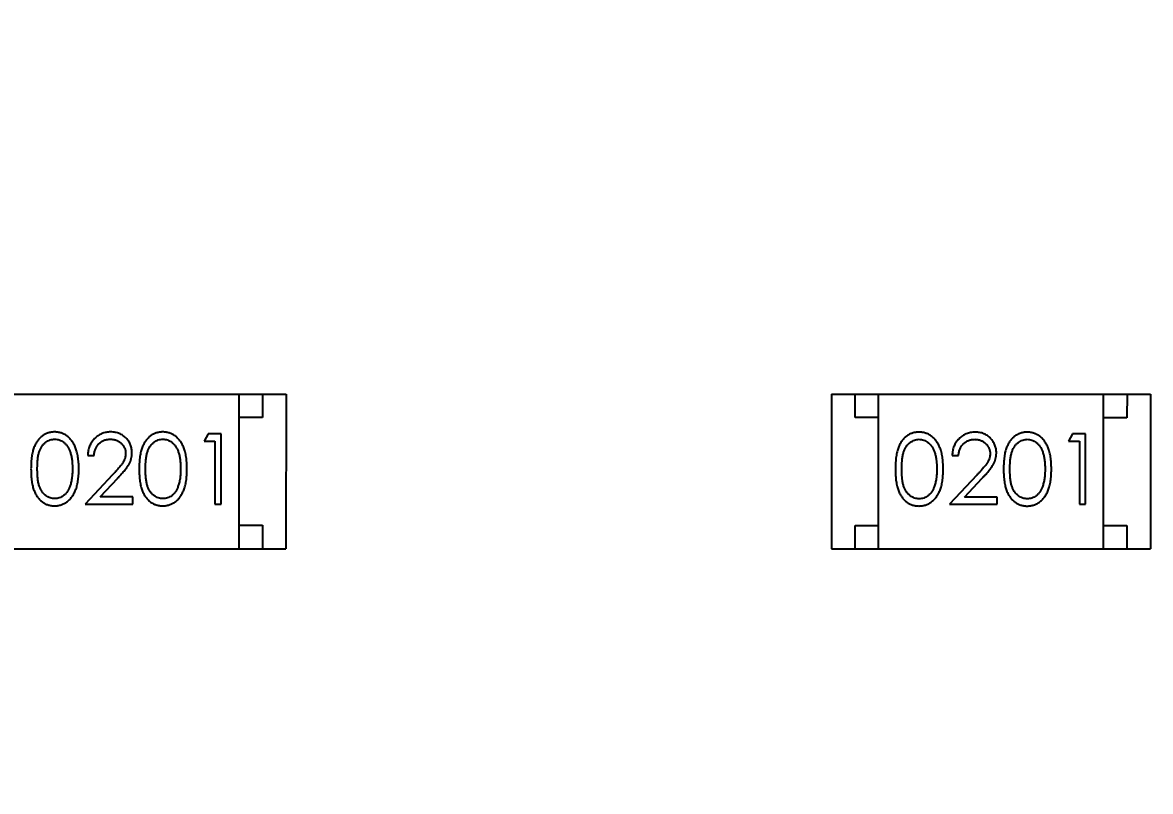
# Model space of a CAD drawing. Header units: millimetres. Extents: x 453.6 to 545.9, y 214.7 to 294.3.
# Drawn here: x 479.978 to 482.384, y 273.237 to 274.878 of the extents above; entities that cross this region are included whole.
import ezdxf

# ---------------------------------------------------------------- set-up
doc = ezdxf.new("R2010")
doc.units = ezdxf.units.MM
doc.header["$LTSCALE"] = 30.734
doc.header["$PDMODE"] = 3
doc.header["$PDSIZE"] = 0.3125
doc.layers.get('0').update_dxf_attribs({"linetype": 'CONTINUOUS'})
doc.layers.get('Defpoints').update_dxf_attribs({"linetype": 'CONTINUOUS'})
doc.layers.add('dim', color=6, linetype='CONTINUOUS', lineweight=9)
doc.styles.add('Verdana', font='verdana.ttf', dxfattribs={"height": 2.5})
doc.dimstyles.new('aaaaaaaa 3.0', dxfattribs={"dimtxt": 2.5, "dimasz": 1.5, "dimexe": 1.25, "dimexo": 0.625, "dimtad": 1, "dimdec": 1, "dimzin": 9, "dimdsep": 46, "dimtxsty": 'Verdana', "dimcen": 0, "dimazin": 0, "dimtfac": 1, "dimtofl": 0, "dimtmove": 0, "dimatfit": 3, "dimfxl": 1, "dimlwd": 25, "dimlwe": 25, "dimarcsym": 0})

# ---------------------------------------------------------------- blocks, each defined once
blk = doc.blocks.new('*D45')
at = {"layer": 'Defpoints', "color": 0}
for p in [(482.2733, 276.4739), (457.1679, 262.0629), (482.2708, 262.0629)]:
    blk.add_point(p, dxfattribs=at)
at = {"layer": 'dim', "color": 0, "lineweight": 25}
for p, q in [((481.6483, 276.4739), (455.9179, 276.4739)), ((457.1679, 274.9739), (457.1679, 263.5629)), ((481.6458, 262.0629), (455.9179, 262.0629))]:
    blk.add_line(p, q, dxfattribs=at)
at = {"layer": 'dim', "color": 0}
for points in [[(457.4179, 274.9739), (456.9179, 274.9739), (457.1679, 276.4739)], [(456.9179, 263.5629), (457.4179, 263.5629), (457.1679, 262.0629)]]:
    blk.add_solid(points, dxfattribs=at)
at = {"layer": 'dim', "color": 0, "insert": (455.2887, 269.2684), "char_height": 2.5, "attachment_point": 5, "rotation": 90, "style": 'Verdana'}
blk.add_mtext('14.4', dxfattribs=at)

msp = doc.modelspace()

# ---------------------------------------------------------------- linework, layer by layer
at = {"linetype": 'Continuous'}
for p, q in [((479.8601, 274.0855), (480.5401, 274.0854)), ((480.44, 273.7554), (480.4401, 274.0854)), ((480.4901, 274.0854), (480.4901, 274.0354)), ((480.5401, 274.0854), (480.54, 273.7554)), ((481.7039, 274.0852), (481.7038, 273.7552)), ((481.7039, 274.0852), (482.3839, 274.0851)), ((481.7538, 274.0352), (481.7539, 274.0852)), ((481.8038, 273.7552), (481.8039, 274.0852)), ((482.2838, 273.7551), (482.2839, 274.0851)), ((482.3339, 274.0851), (482.3338, 274.0351)), ((482.3839, 274.0851), (482.3838, 273.7551)), ((480.4901, 274.0354), (480.4401, 274.0354)), ((481.8038, 274.0352), (481.7538, 274.0352)), ((482.3338, 274.0351), (482.2838, 274.0351)), ((480.3742, 274.0007), (480.3653, 273.9853)), ((480.4019, 274.0007), (480.3742, 274.0007)), ((480.4019, 273.8507), (480.4019, 274.0007)), ((482.2179, 274.0004), (482.2091, 273.985)), ((482.2456, 274.0004), (482.2179, 274.0004)), ((482.2456, 273.8504), (482.2456, 274.0004)), ((480.3653, 273.9853), (480.3884, 273.9853)), ((480.3884, 273.9853), (480.3884, 273.8507)), ((482.2091, 273.985), (482.2322, 273.985)), ((482.2322, 273.985), (482.2322, 273.8504)), ((480.1173, 273.9546), (480.1307, 273.9546)), ((481.961, 273.9543), (481.9745, 273.9543)), ((480.1697, 273.9128), (480.1115, 273.8508)), ((480.1436, 273.8661), (480.1811, 273.9062)), ((482.0134, 273.9125), (481.9552, 273.8504)), ((481.9874, 273.8658), (482.0249, 273.9059)), ((480.1115, 273.8508), (480.2134, 273.8507)), ((480.2134, 273.8661), (480.1436, 273.8661)), ((480.2134, 273.8507), (480.2134, 273.8661)), ((480.3884, 273.8507), (480.4019, 273.8507)), ((481.9552, 273.8504), (482.0572, 273.8504)), ((482.0572, 273.8658), (481.9874, 273.8658)), ((482.0572, 273.8504), (482.0572, 273.8658)), ((482.2322, 273.8504), (482.2456, 273.8504)), ((480.44, 273.8054), (480.49, 273.8054)), ((480.49, 273.8054), (480.49, 273.7554)), ((481.7538, 273.7552), (481.7538, 273.8052)), ((481.7538, 273.8052), (481.8038, 273.8052)), ((482.2838, 273.8051), (482.3338, 273.8051)), ((482.3338, 273.8051), (482.3338, 273.7551)), ((479.86, 273.7555), (480.54, 273.7554)), ((481.7038, 273.7552), (482.3838, 273.7551))]:
    msp.add_line(p, q, dxfattribs=at)
for points, knots in [([(480.0463, 274.0046), (480.0451, 274.0046), (480.0428, 274.0046), (480.0393, 274.0041), (480.0359, 274.0035), (480.0326, 274.0025), (480.0294, 274.0014), (480.0263, 273.9999), (480.0233, 273.9982), (480.0203, 273.9963), (480.0175, 273.994), (480.0148, 273.9916), (480.0124, 273.9889), (480.01, 273.9859), (480.0079, 273.9827), (480.0059, 273.9793), (480.004, 273.9756), (480.0024, 273.9716), (480.0009, 273.9673), (479.9996, 273.9626), (479.9985, 273.9575), (479.9976, 273.9519), (479.997, 273.946), (479.9965, 273.9396), (479.9961, 273.9328), (479.9961, 273.9281), (479.9961, 273.9257)], [0, 0, 0, 0, 0.033742, 0.066533, 0.099153, 0.13154, 0.164087, 0.196563, 0.229707, 0.263315, 0.297504, 0.331686, 0.366482, 0.4021, 0.438958, 0.476748, 0.515985, 0.556589, 0.599519, 0.645765, 0.695487, 0.748721, 0.805687, 0.866754, 0.931405, 1, 1, 1, 1]), ([(480.098, 273.9257), (480.098, 273.928), (480.0979, 273.9325), (480.0977, 273.9391), (480.0971, 273.9453), (480.0964, 273.9511), (480.0954, 273.9566), (480.0943, 273.9617), (480.0928, 273.9665), (480.0913, 273.9709), (480.0894, 273.975), (480.0875, 273.9788), (480.0854, 273.9824), (480.0832, 273.9857), (480.0807, 273.9887), (480.0782, 273.9915), (480.0755, 273.994), (480.0726, 273.9962), (480.0696, 273.9982), (480.0665, 273.9999), (480.0634, 274.0014), (480.0601, 274.0026), (480.0568, 274.0035), (480.0533, 274.0042), (480.0498, 274.0046), (480.0475, 274.0046), (480.0463, 274.0046)], [0, 0, 0, 0, 0.065278, 0.127205, 0.186168, 0.241675, 0.294115, 0.343609, 0.390387, 0.434463, 0.476646, 0.517002, 0.555936, 0.593716, 0.630057, 0.665601, 0.700745, 0.734917, 0.768681, 0.802087, 0.834849, 0.867433, 0.900138, 0.932806, 0.966212, 1, 1, 1, 1]), ([(480.1662, 274.0046), (480.1645, 274.0046), (480.1612, 274.0045), (480.1564, 274.0038), (480.1518, 274.0027), (480.1473, 274.0012), (480.1431, 273.9992), (480.1391, 273.9967), (480.1353, 273.9939), (480.1317, 273.9906), (480.1285, 273.987), (480.1256, 273.9831), (480.1231, 273.9789), (480.1211, 273.9745), (480.1195, 273.9699), (480.1183, 273.965), (480.1175, 273.9599), (480.1174, 273.9564), (480.1173, 273.9546)], [0, 0, 0, 0, 0.06445, 0.126725, 0.187421, 0.247417, 0.306749, 0.366595, 0.427749, 0.490235, 0.553031, 0.614805, 0.676505, 0.738096, 0.801021, 0.864897, 0.931209, 1, 1, 1, 1]), ([(480.2115, 273.96), (480.2114, 273.9615), (480.2114, 273.9644), (480.2108, 273.9687), (480.2098, 273.9729), (480.2085, 273.9769), (480.2066, 273.9807), (480.2045, 273.9844), (480.2019, 273.988), (480.199, 273.9914), (480.1958, 273.9945), (480.1923, 273.9972), (480.1885, 273.9995), (480.1845, 274.0014), (480.1803, 274.0028), (480.1758, 274.0038), (480.1711, 274.0045), (480.1678, 274.0046), (480.1662, 274.0046)], [0, 0, 0, 0, 0.06271, 0.123347, 0.183401, 0.242828, 0.302097, 0.36242, 0.423725, 0.487032, 0.550491, 0.612709, 0.674265, 0.73617, 0.799211, 0.863483, 0.930525, 1, 1, 1, 1]), ([(480.277, 274.0046), (480.2759, 274.0046), (480.2735, 274.0045), (480.2701, 274.0041), (480.2667, 274.0035), (480.2634, 274.0025), (480.2602, 274.0014), (480.2571, 273.9999), (480.254, 273.9982), (480.2511, 273.9962), (480.2483, 273.994), (480.2456, 273.9916), (480.2432, 273.9888), (480.2408, 273.9859), (480.2387, 273.9827), (480.2366, 273.9792), (480.2348, 273.9755), (480.2331, 273.9716), (480.2317, 273.9673), (480.2304, 273.9626), (480.2293, 273.9574), (480.2284, 273.9519), (480.2277, 273.9459), (480.2272, 273.9396), (480.2269, 273.9328), (480.2269, 273.9281), (480.2269, 273.9257)], [0, 0, 0, 0, 0.033742, 0.066533, 0.099153, 0.13154, 0.164087, 0.196563, 0.229707, 0.263315, 0.297504, 0.331686, 0.366482, 0.4021, 0.438958, 0.476748, 0.515985, 0.556589, 0.599519, 0.645765, 0.695487, 0.748721, 0.805687, 0.866754, 0.931405, 1, 1, 1, 1]), ([(480.3288, 273.9257), (480.3288, 273.928), (480.3287, 273.9325), (480.3284, 273.939), (480.3279, 273.9452), (480.3271, 273.9511), (480.3262, 273.9565), (480.325, 273.9617), (480.3236, 273.9664), (480.322, 273.9708), (480.3202, 273.9749), (480.3183, 273.9788), (480.3162, 273.9823), (480.3139, 273.9856), (480.3115, 273.9887), (480.309, 273.9914), (480.3062, 273.994), (480.3034, 273.9962), (480.3004, 273.9982), (480.2973, 273.9999), (480.2941, 274.0013), (480.2909, 274.0025), (480.2875, 274.0034), (480.2841, 274.0041), (480.2806, 274.0045), (480.2782, 274.0046), (480.277, 274.0046)], [0, 0, 0, 0, 0.065278, 0.127205, 0.186168, 0.241675, 0.294115, 0.343609, 0.390387, 0.434463, 0.476646, 0.517002, 0.555936, 0.593716, 0.630057, 0.665601, 0.700745, 0.734917, 0.768681, 0.802087, 0.834849, 0.867433, 0.900138, 0.932806, 0.966212, 1, 1, 1, 1]), ([(481.89, 274.0043), (481.8888, 274.0043), (481.8865, 274.0042), (481.8831, 274.0038), (481.8797, 274.0032), (481.8764, 274.0022), (481.8732, 274.0011), (481.8701, 273.9996), (481.867, 273.9979), (481.8641, 273.9959), (481.8613, 273.9937), (481.8586, 273.9913), (481.8561, 273.9886), (481.8538, 273.9856), (481.8517, 273.9824), (481.8496, 273.979), (481.8478, 273.9752), (481.8461, 273.9713), (481.8447, 273.967), (481.8434, 273.9623), (481.8423, 273.9572), (481.8414, 273.9516), (481.8407, 273.9457), (481.8402, 273.9393), (481.8399, 273.9325), (481.8399, 273.9278), (481.8399, 273.9254)], [0, 0, 0, 0, 0.033742, 0.066533, 0.099153, 0.13154, 0.164087, 0.196563, 0.229707, 0.263315, 0.297504, 0.331686, 0.366482, 0.4021, 0.438958, 0.476748, 0.515985, 0.556589, 0.599519, 0.645765, 0.695487, 0.748721, 0.805687, 0.866754, 0.931405, 1, 1, 1, 1]), ([(481.9418, 273.9254), (481.9418, 273.9277), (481.9417, 273.9322), (481.9414, 273.9387), (481.9409, 273.9449), (481.9401, 273.9508), (481.9392, 273.9563), (481.938, 273.9614), (481.9366, 273.9661), (481.935, 273.9706), (481.9332, 273.9746), (481.9313, 273.9785), (481.9292, 273.982), (481.9269, 273.9853), (481.9245, 273.9884), (481.922, 273.9912), (481.9192, 273.9937), (481.9164, 273.9959), (481.9134, 273.9979), (481.9103, 273.9996), (481.9071, 274.0011), (481.9039, 274.0022), (481.9005, 274.0032), (481.8971, 274.0038), (481.8936, 274.0042), (481.8912, 274.0043), (481.89, 274.0043)], [0, 0, 0, 0, 0.065278, 0.127205, 0.186168, 0.241675, 0.294115, 0.343609, 0.390387, 0.434463, 0.476646, 0.517002, 0.555936, 0.593716, 0.630057, 0.665601, 0.700745, 0.734917, 0.768681, 0.802087, 0.834849, 0.867433, 0.900138, 0.932806, 0.966212, 1, 1, 1, 1]), ([(482.01, 274.0043), (482.0083, 274.0042), (482.005, 274.0042), (482.0001, 274.0035), (481.9955, 274.0024), (481.9911, 274.0009), (481.9869, 273.9988), (481.9829, 273.9964), (481.979, 273.9936), (481.9755, 273.9903), (481.9722, 273.9867), (481.9693, 273.9828), (481.9669, 273.9786), (481.9649, 273.9742), (481.9632, 273.9696), (481.9621, 273.9647), (481.9613, 273.9596), (481.9611, 273.9561), (481.961, 273.9543)], [0, 0, 0, 0, 0.06445, 0.126725, 0.187421, 0.247417, 0.306749, 0.366595, 0.427749, 0.490235, 0.553031, 0.614805, 0.676505, 0.738096, 0.801021, 0.864897, 0.931209, 1, 1, 1, 1]), ([(482.0553, 273.9597), (482.0552, 273.9612), (482.0551, 273.9641), (482.0546, 273.9684), (482.0535, 273.9725), (482.0522, 273.9766), (482.0504, 273.9804), (482.0482, 273.9841), (482.0457, 273.9877), (482.0428, 273.991), (482.0396, 273.9942), (482.036, 273.9968), (482.0323, 273.9991), (482.0283, 274.0011), (482.024, 274.0025), (482.0195, 274.0035), (482.0148, 274.0042), (482.0116, 274.0042), (482.01, 274.0043)], [0, 0, 0, 0, 0.06271, 0.123347, 0.183401, 0.242828, 0.302097, 0.36242, 0.423725, 0.487032, 0.550491, 0.612709, 0.674265, 0.73617, 0.799211, 0.863483, 0.930525, 1, 1, 1, 1]), ([(482.1208, 274.0043), (482.1196, 274.0042), (482.1173, 274.0042), (482.1138, 274.0038), (482.1105, 274.0031), (482.1072, 274.0022), (482.104, 274.001), (482.1008, 273.9996), (482.0978, 273.9979), (482.0948, 273.9959), (482.092, 273.9937), (482.0894, 273.9912), (482.0869, 273.9885), (482.0846, 273.9856), (482.0824, 273.9823), (482.0804, 273.9789), (482.0786, 273.9752), (482.0769, 273.9712), (482.0754, 273.9669), (482.0741, 273.9622), (482.073, 273.9571), (482.0722, 273.9516), (482.0715, 273.9456), (482.071, 273.9392), (482.0707, 273.9324), (482.0706, 273.9278), (482.0706, 273.9254)], [0, 0, 0, 0, 0.033742, 0.066533, 0.099153, 0.13154, 0.164087, 0.196563, 0.229707, 0.263315, 0.297504, 0.331686, 0.366482, 0.4021, 0.438958, 0.476748, 0.515985, 0.556589, 0.599519, 0.645765, 0.695487, 0.748721, 0.805687, 0.866754, 0.931405, 1, 1, 1, 1]), ([(482.1726, 273.9253), (482.1725, 273.9276), (482.1725, 273.9321), (482.1722, 273.9387), (482.1717, 273.9449), (482.1709, 273.9507), (482.17, 273.9562), (482.1688, 273.9613), (482.1674, 273.9661), (482.1658, 273.9705), (482.164, 273.9746), (482.1621, 273.9784), (482.1599, 273.982), (482.1577, 273.9853), (482.1553, 273.9883), (482.1527, 273.9911), (482.15, 273.9936), (482.1471, 273.9959), (482.1442, 273.9979), (482.1411, 273.9996), (482.1379, 274.001), (482.1346, 274.0022), (482.1313, 274.0031), (482.1279, 274.0038), (482.1244, 274.0042), (482.122, 274.0042), (482.1208, 274.0043)], [0, 0, 0, 0, 0.065278, 0.127205, 0.186168, 0.241675, 0.294115, 0.343609, 0.390387, 0.434463, 0.476646, 0.517002, 0.555936, 0.593716, 0.630057, 0.665601, 0.700745, 0.734917, 0.768681, 0.802087, 0.834849, 0.867433, 0.900138, 0.932806, 0.966212, 1, 1, 1, 1]), ([(480.0096, 273.9258), (480.0096, 273.9278), (480.0096, 273.9317), (480.0098, 273.9374), (480.0102, 273.9426), (480.0107, 273.9475), (480.0113, 273.9521), (480.0121, 273.9562), (480.013, 273.96), (480.0141, 273.9634), (480.0154, 273.9665), (480.0167, 273.9694), (480.0182, 273.9721), (480.0199, 273.9746), (480.0216, 273.9769), (480.0235, 273.9791), (480.0255, 273.981), (480.0284, 273.9832), (480.0321, 273.9856), (480.0368, 273.9877), (480.0417, 273.989), (480.0451, 273.9891), (480.0467, 273.9892)], [0, 0, 0, 0, 0.073302, 0.142286, 0.206253, 0.266017, 0.321612, 0.372532, 0.419497, 0.462398, 0.502825, 0.541489, 0.579034, 0.615143, 0.650298, 0.684912, 0.718701, 0.752189, 0.817245, 0.879117, 0.939613, 1, 1, 1, 1]), ([(480.0467, 273.9892), (480.0484, 273.9891), (480.0516, 273.989), (480.0565, 273.9877), (480.0612, 273.9856), (480.0649, 273.9832), (480.0678, 273.981), (480.0698, 273.9789), (480.0718, 273.9767), (480.0736, 273.9742), (480.0753, 273.9715), (480.0768, 273.9686), (480.0783, 273.9654), (480.0796, 273.962), (480.0807, 273.9583), (480.0818, 273.9544), (480.0826, 273.9502), (480.0834, 273.9458), (480.0839, 273.9412), (480.0843, 273.9363), (480.0845, 273.9311), (480.0845, 273.9276), (480.0846, 273.9258)], [0, 0, 0, 0, 0.059689, 0.119507, 0.181075, 0.246162, 0.279894, 0.314468, 0.350403, 0.387474, 0.426147, 0.466624, 0.508745, 0.553328, 0.600058, 0.649177, 0.700552, 0.754894, 0.811825, 0.871514, 0.934319, 1, 1, 1, 1]), ([(480.1307, 273.9546), (480.1309, 273.9559), (480.1311, 273.9585), (480.1318, 273.9623), (480.1328, 273.9659), (480.134, 273.9692), (480.1355, 273.9723), (480.1373, 273.9751), (480.1393, 273.9778), (480.1415, 273.9801), (480.144, 273.9823), (480.1466, 273.9841), (480.1494, 273.9857), (480.1523, 273.987), (480.1554, 273.988), (480.1586, 273.9887), (480.162, 273.9891), (480.1643, 273.9892), (480.1655, 273.9892)], [0, 0, 0, 0, 0.073648, 0.143686, 0.210962, 0.275557, 0.338064, 0.399311, 0.4594, 0.51934, 0.579024, 0.637809, 0.695959, 0.754122, 0.813113, 0.873453, 0.935561, 1, 1, 1, 1]), ([(480.1655, 273.9892), (480.1666, 273.9892), (480.1688, 273.9891), (480.1721, 273.9887), (480.1752, 273.988), (480.1781, 273.987), (480.181, 273.9857), (480.1837, 273.9842), (480.1862, 273.9823), (480.1886, 273.9803), (480.1908, 273.978), (480.1927, 273.9756), (480.1944, 273.973), (480.1957, 273.9704), (480.1968, 273.9676), (480.1975, 273.9648), (480.198, 273.9618), (480.198, 273.9598), (480.198, 273.9588)], [0, 0, 0, 0, 0.068027, 0.133505, 0.19695, 0.26027, 0.322741, 0.384982, 0.448465, 0.513424, 0.578224, 0.640011, 0.700094, 0.760067, 0.819012, 0.877878, 0.938035, 1, 1, 1, 1]), ([(480.2403, 273.9257), (480.2403, 273.9278), (480.2403, 273.9317), (480.2406, 273.9373), (480.241, 273.9426), (480.2415, 273.9475), (480.2421, 273.952), (480.2429, 273.9562), (480.2438, 273.9599), (480.2449, 273.9633), (480.2462, 273.9664), (480.2475, 273.9694), (480.249, 273.9721), (480.2506, 273.9746), (480.2524, 273.9769), (480.2543, 273.979), (480.2563, 273.981), (480.2592, 273.9832), (480.2629, 273.9856), (480.2676, 273.9877), (480.2725, 273.9889), (480.2758, 273.9891), (480.2775, 273.9892)], [0, 0, 0, 0, 0.073302, 0.142286, 0.206253, 0.266017, 0.321612, 0.372532, 0.419497, 0.462398, 0.502825, 0.541489, 0.579034, 0.615143, 0.650298, 0.684912, 0.718701, 0.752189, 0.817245, 0.879117, 0.939613, 1, 1, 1, 1]), ([(480.2775, 273.9892), (480.2791, 273.9891), (480.2824, 273.9889), (480.2873, 273.9877), (480.2919, 273.9855), (480.2957, 273.9832), (480.2985, 273.9809), (480.3006, 273.9789), (480.3025, 273.9767), (480.3043, 273.9742), (480.306, 273.9715), (480.3076, 273.9685), (480.309, 273.9654), (480.3104, 273.962), (480.3115, 273.9583), (480.3126, 273.9544), (480.3134, 273.9502), (480.3141, 273.9458), (480.3146, 273.9411), (480.3151, 273.9362), (480.3153, 273.9311), (480.3153, 273.9275), (480.3153, 273.9257)], [0, 0, 0, 0, 0.059689, 0.119507, 0.181075, 0.246162, 0.279894, 0.314468, 0.350403, 0.387474, 0.426147, 0.466624, 0.508745, 0.553328, 0.600058, 0.649177, 0.700552, 0.754894, 0.811825, 0.871514, 0.934319, 1, 1, 1, 1]), ([(481.8533, 273.9255), (481.8533, 273.9275), (481.8533, 273.9314), (481.8536, 273.937), (481.8539, 273.9423), (481.8545, 273.9472), (481.8551, 273.9517), (481.8559, 273.9559), (481.8568, 273.9596), (481.8579, 273.9631), (481.8591, 273.9662), (481.8605, 273.9691), (481.862, 273.9718), (481.8636, 273.9743), (481.8654, 273.9766), (481.8673, 273.9787), (481.8693, 273.9807), (481.8722, 273.9829), (481.8759, 273.9853), (481.8806, 273.9874), (481.8855, 273.9886), (481.8888, 273.9888), (481.8905, 273.9889)], [0, 0, 0, 0, 0.073302, 0.142286, 0.206253, 0.266017, 0.321612, 0.372532, 0.419497, 0.462398, 0.502825, 0.541489, 0.579034, 0.615143, 0.650298, 0.684912, 0.718701, 0.752189, 0.817245, 0.879117, 0.939613, 1, 1, 1, 1]), ([(481.8905, 273.9889), (481.8921, 273.9888), (481.8954, 273.9886), (481.9003, 273.9874), (481.9049, 273.9853), (481.9087, 273.9829), (481.9115, 273.9806), (481.9136, 273.9786), (481.9155, 273.9764), (481.9173, 273.9739), (481.919, 273.9712), (481.9206, 273.9683), (481.922, 273.9651), (481.9233, 273.9617), (481.9245, 273.958), (481.9256, 273.9541), (481.9264, 273.9499), (481.9271, 273.9455), (481.9276, 273.9408), (481.9281, 273.9359), (481.9283, 273.9308), (481.9283, 273.9272), (481.9283, 273.9254)], [0, 0, 0, 0, 0.059689, 0.119507, 0.181075, 0.246162, 0.279894, 0.314468, 0.350403, 0.387474, 0.426147, 0.466624, 0.508745, 0.553328, 0.600058, 0.649177, 0.700552, 0.754894, 0.811825, 0.871514, 0.934319, 1, 1, 1, 1]), ([(481.9745, 273.9543), (481.9746, 273.9556), (481.9749, 273.9582), (481.9756, 273.962), (481.9766, 273.9655), (481.9778, 273.9689), (481.9793, 273.972), (481.981, 273.9748), (481.983, 273.9775), (481.9853, 273.9798), (481.9878, 273.9819), (481.9904, 273.9838), (481.9932, 273.9854), (481.9961, 273.9867), (481.9992, 273.9877), (482.0024, 273.9884), (482.0058, 273.9888), (482.0081, 273.9889), (482.0093, 273.9889)], [0, 0, 0, 0, 0.073648, 0.143686, 0.210962, 0.275557, 0.338064, 0.399311, 0.4594, 0.51934, 0.579024, 0.637809, 0.695959, 0.754122, 0.813113, 0.873453, 0.935561, 1, 1, 1, 1]), ([(482.0093, 273.9889), (482.0104, 273.9889), (482.0126, 273.9888), (482.0158, 273.9884), (482.0189, 273.9877), (482.0219, 273.9867), (482.0247, 273.9854), (482.0274, 273.9839), (482.03, 273.982), (482.0324, 273.9799), (482.0346, 273.9777), (482.0365, 273.9752), (482.0381, 273.9727), (482.0395, 273.9701), (482.0405, 273.9673), (482.0412, 273.9645), (482.0417, 273.9615), (482.0418, 273.9595), (482.0418, 273.9585)], [0, 0, 0, 0, 0.068027, 0.133505, 0.19695, 0.26027, 0.322741, 0.384982, 0.448465, 0.513424, 0.578224, 0.640011, 0.700094, 0.760067, 0.819012, 0.877878, 0.938035, 1, 1, 1, 1]), ([(482.0841, 273.9254), (482.0841, 273.9274), (482.0841, 273.9313), (482.0844, 273.937), (482.0847, 273.9423), (482.0852, 273.9472), (482.0858, 273.9517), (482.0867, 273.9558), (482.0876, 273.9596), (482.0887, 273.963), (482.0899, 273.9661), (482.0913, 273.969), (482.0928, 273.9717), (482.0944, 273.9742), (482.0961, 273.9766), (482.098, 273.9787), (482.1001, 273.9806), (482.1029, 273.9829), (482.1067, 273.9852), (482.1114, 273.9874), (482.1163, 273.9886), (482.1196, 273.9888), (482.1212, 273.9889)], [0, 0, 0, 0, 0.073302, 0.142286, 0.206253, 0.266017, 0.321612, 0.372532, 0.419497, 0.462398, 0.502825, 0.541489, 0.579034, 0.615143, 0.650298, 0.684912, 0.718701, 0.752189, 0.817245, 0.879117, 0.939613, 1, 1, 1, 1]), ([(482.1212, 273.9889), (482.1229, 273.9888), (482.1262, 273.9886), (482.131, 273.9874), (482.1357, 273.9852), (482.1394, 273.9829), (482.1423, 273.9806), (482.1443, 273.9786), (482.1463, 273.9764), (482.1481, 273.9739), (482.1498, 273.9712), (482.1513, 273.9682), (482.1528, 273.965), (482.1541, 273.9616), (482.1553, 273.9579), (482.1563, 273.954), (482.1571, 273.9499), (482.1579, 273.9455), (482.1584, 273.9408), (482.1589, 273.9359), (482.159, 273.9307), (482.1591, 273.9272), (482.1591, 273.9254)], [0, 0, 0, 0, 0.059689, 0.119507, 0.181075, 0.246162, 0.279894, 0.314468, 0.350403, 0.387474, 0.426147, 0.466624, 0.508745, 0.553328, 0.600058, 0.649177, 0.700552, 0.754894, 0.811825, 0.871514, 0.934319, 1, 1, 1, 1]), ([(480.198, 273.9588), (480.198, 273.9572), (480.1978, 273.9539), (480.1968, 273.9491), (480.1951, 273.9445), (480.1931, 273.9407), (480.1911, 273.9376), (480.1892, 273.9349), (480.1868, 273.932), (480.1842, 273.9287), (480.1811, 273.9251), (480.1776, 273.9213), (480.1738, 273.9171), (480.1711, 273.9143), (480.1697, 273.9128)], [0, 0, 0, 0, 0.088014, 0.174976, 0.2638, 0.355443, 0.406413, 0.465519, 0.533076, 0.609353, 0.693899, 0.787171, 0.889197, 1, 1, 1, 1]), ([(480.1811, 273.9062), (480.1826, 273.9077), (480.1853, 273.9107), (480.1893, 273.915), (480.1929, 273.9192), (480.196, 273.9231), (480.1989, 273.9267), (480.2014, 273.9301), (480.2035, 273.9332), (480.2058, 273.937), (480.2081, 273.9418), (480.21, 273.9477), (480.2113, 273.9538), (480.2114, 273.9579), (480.2115, 273.96)], [0, 0, 0, 0, 0.09953, 0.192079, 0.277712, 0.357454, 0.429648, 0.495771, 0.555538, 0.608657, 0.707578, 0.804328, 0.901298, 1, 1, 1, 1]), ([(482.0418, 273.9585), (482.0417, 273.9568), (482.0416, 273.9536), (482.0406, 273.9488), (482.0389, 273.9442), (482.0369, 273.9404), (482.0348, 273.9372), (482.033, 273.9346), (482.0306, 273.9316), (482.028, 273.9284), (482.0249, 273.9248), (482.0214, 273.921), (482.0176, 273.9168), (482.0148, 273.914), (482.0134, 273.9125)], [0, 0, 0, 0, 0.088014, 0.174976, 0.2638, 0.355443, 0.406413, 0.465519, 0.533076, 0.609353, 0.693899, 0.787171, 0.889197, 1, 1, 1, 1]), ([(482.0249, 273.9059), (482.0263, 273.9074), (482.0291, 273.9104), (482.0331, 273.9147), (482.0366, 273.9189), (482.0398, 273.9227), (482.0427, 273.9264), (482.0451, 273.9297), (482.0472, 273.9329), (482.0496, 273.9367), (482.0519, 273.9415), (482.0538, 273.9474), (482.055, 273.9534), (482.0552, 273.9576), (482.0553, 273.9597)], [0, 0, 0, 0, 0.09953, 0.192079, 0.277712, 0.357454, 0.429648, 0.495771, 0.555538, 0.608657, 0.707578, 0.804328, 0.901298, 1, 1, 1, 1]), ([(479.9961, 273.9257), (479.9961, 273.9233), (479.9961, 273.9187), (479.9964, 273.9119), (479.9969, 273.9056), (479.9977, 273.8996), (479.9986, 273.8941), (479.9996, 273.8889), (480.0009, 273.8842), (480.0025, 273.8799), (480.0041, 273.8759), (480.006, 273.8722), (480.008, 273.8687), (480.0102, 273.8655), (480.0125, 273.8625), (480.015, 273.8598), (480.0176, 273.8574), (480.0204, 273.8552), (480.0233, 273.8532), (480.0264, 273.8516), (480.0294, 273.8501), (480.0326, 273.849), (480.0359, 273.848), (480.0393, 273.8474), (480.0427, 273.847), (480.0451, 273.8469), (480.0462, 273.8469)], [0, 0, 0, 0, 0.068113, 0.132564, 0.193427, 0.250218, 0.303569, 0.353576, 0.400235, 0.443586, 0.484619, 0.524292, 0.56238, 0.599049, 0.63494, 0.669782, 0.704009, 0.737842, 0.771098, 0.803896, 0.836415, 0.868639, 0.900715, 0.933378, 0.966213, 1, 1, 1, 1]), ([(480.0467, 273.8623), (480.045, 273.8624), (480.0417, 273.8626), (480.0369, 273.8639), (480.0321, 273.8659), (480.0284, 273.8683), (480.0255, 273.8706), (480.0235, 273.8725), (480.0216, 273.8747), (480.0198, 273.877), (480.0182, 273.8795), (480.0167, 273.8822), (480.0153, 273.8851), (480.0141, 273.8882), (480.013, 273.8916), (480.0121, 273.8954), (480.0113, 273.8996), (480.0106, 273.9041), (480.0102, 273.909), (480.0098, 273.9142), (480.0096, 273.9199), (480.0096, 273.9238), (480.0096, 273.9258)], [0, 0, 0, 0, 0.060034, 0.120278, 0.182348, 0.247919, 0.281641, 0.315701, 0.350322, 0.385703, 0.421819, 0.459196, 0.497866, 0.538301, 0.58121, 0.628183, 0.679403, 0.734699, 0.794074, 0.858416, 0.927049, 1, 1, 1, 1]), ([(480.0462, 273.8469), (480.0474, 273.8469), (480.0498, 273.847), (480.0533, 273.8474), (480.0568, 273.8481), (480.0601, 273.849), (480.0634, 273.8502), (480.0666, 273.8517), (480.0697, 273.8534), (480.0727, 273.8554), (480.0756, 273.8577), (480.0783, 273.8602), (480.0809, 273.8629), (480.0833, 273.866), (480.0855, 273.8693), (480.0876, 273.8729), (480.0895, 273.8767), (480.0913, 273.8807), (480.0929, 273.8851), (480.0943, 273.8899), (480.0954, 273.895), (480.0964, 273.9004), (480.0971, 273.9062), (480.0977, 273.9124), (480.0979, 273.9189), (480.098, 273.9234), (480.098, 273.9257)], [0, 0, 0, 0, 0.033824, 0.067298, 0.10028, 0.133019, 0.165736, 0.198792, 0.232372, 0.266409, 0.301016, 0.336196, 0.371972, 0.408574, 0.446394, 0.485225, 0.525372, 0.567224, 0.611081, 0.65775, 0.70702, 0.759235, 0.814484, 0.873227, 0.934937, 1, 1, 1, 1]), ([(480.0846, 273.9258), (480.0845, 273.924), (480.0845, 273.9204), (480.0842, 273.9152), (480.0838, 273.9102), (480.0832, 273.9054), (480.0824, 273.9007), (480.0814, 273.8963), (480.0803, 273.8921), (480.0793, 273.8894), (480.0789, 273.8881)], [0, 0, 0, 0, 0.141157, 0.277773, 0.409244, 0.535676, 0.657497, 0.775458, 0.889412, 1, 1, 1, 1]), ([(480.2269, 273.9257), (480.2269, 273.9233), (480.2269, 273.9187), (480.2272, 273.9119), (480.2277, 273.9055), (480.2284, 273.8996), (480.2293, 273.8941), (480.2304, 273.8889), (480.2317, 273.8842), (480.2332, 273.8799), (480.2349, 273.8759), (480.2368, 273.8721), (480.2388, 273.8687), (480.241, 273.8655), (480.2433, 273.8625), (480.2457, 273.8598), (480.2484, 273.8573), (480.2512, 273.8551), (480.2541, 273.8532), (480.2571, 273.8515), (480.2602, 273.8501), (480.2634, 273.8489), (480.2667, 273.848), (480.27, 273.8474), (480.2735, 273.8469), (480.2758, 273.8469), (480.277, 273.8469)], [0, 0, 0, 0, 0.068113, 0.132564, 0.193427, 0.250218, 0.303569, 0.353576, 0.400235, 0.443586, 0.484619, 0.524292, 0.56238, 0.599049, 0.63494, 0.669782, 0.704009, 0.737842, 0.771098, 0.803896, 0.836415, 0.868639, 0.900715, 0.933378, 0.966213, 1, 1, 1, 1]), ([(480.2775, 273.8623), (480.2758, 273.8624), (480.2725, 273.8625), (480.2676, 273.8638), (480.2629, 273.8659), (480.2591, 273.8683), (480.2563, 273.8706), (480.2542, 273.8725), (480.2523, 273.8747), (480.2506, 273.877), (480.2489, 273.8795), (480.2475, 273.8822), (480.2461, 273.8851), (480.2449, 273.8882), (480.2438, 273.8916), (480.2428, 273.8954), (480.2421, 273.8995), (480.2414, 273.904), (480.241, 273.9089), (480.2406, 273.9142), (480.2403, 273.9198), (480.2403, 273.9237), (480.2403, 273.9257)], [0, 0, 0, 0, 0.060034, 0.120278, 0.182348, 0.247919, 0.281641, 0.315701, 0.350322, 0.385703, 0.421819, 0.459196, 0.497866, 0.538301, 0.58121, 0.628183, 0.679403, 0.734699, 0.794074, 0.858416, 0.927049, 1, 1, 1, 1]), ([(480.277, 273.8469), (480.2782, 273.8469), (480.2806, 273.8469), (480.2841, 273.8474), (480.2875, 273.848), (480.2909, 273.849), (480.2941, 273.8502), (480.2973, 273.8516), (480.3004, 273.8534), (480.3034, 273.8554), (480.3063, 273.8576), (480.3091, 273.8601), (480.3117, 273.8629), (480.3141, 273.866), (480.3163, 273.8693), (480.3184, 273.8728), (480.3203, 273.8766), (480.3221, 273.8807), (480.3237, 273.8851), (480.325, 273.8898), (480.3262, 273.8949), (480.3272, 273.9004), (480.3279, 273.9062), (480.3284, 273.9124), (480.3287, 273.9189), (480.3288, 273.9234), (480.3288, 273.9257)], [0, 0, 0, 0, 0.033824, 0.067298, 0.10028, 0.133019, 0.165736, 0.198792, 0.232372, 0.266409, 0.301016, 0.336196, 0.371972, 0.408574, 0.446394, 0.485225, 0.525372, 0.567224, 0.611081, 0.65775, 0.70702, 0.759235, 0.814484, 0.873227, 0.934937, 1, 1, 1, 1]), ([(480.3153, 273.9257), (480.3153, 273.9239), (480.3153, 273.9204), (480.315, 273.9151), (480.3145, 273.9101), (480.314, 273.9053), (480.3131, 273.9007), (480.3122, 273.8963), (480.311, 273.8921), (480.3101, 273.8894), (480.3096, 273.888)], [0, 0, 0, 0, 0.141157, 0.277773, 0.409244, 0.535676, 0.657497, 0.775458, 0.889412, 1, 1, 1, 1]), ([(481.8399, 273.9254), (481.8399, 273.923), (481.8399, 273.9184), (481.8402, 273.9116), (481.8407, 273.9053), (481.8414, 273.8993), (481.8423, 273.8938), (481.8434, 273.8886), (481.8447, 273.8839), (481.8462, 273.8796), (481.8479, 273.8756), (481.8498, 273.8718), (481.8518, 273.8684), (481.854, 273.8652), (481.8563, 273.8622), (481.8587, 273.8595), (481.8614, 273.857), (481.8642, 273.8548), (481.8671, 273.8529), (481.8701, 273.8512), (481.8732, 273.8498), (481.8764, 273.8486), (481.8797, 273.8477), (481.883, 273.8471), (481.8865, 273.8467), (481.8888, 273.8466), (481.89, 273.8466)], [0, 0, 0, 0, 0.068113, 0.132564, 0.193427, 0.250218, 0.303569, 0.353576, 0.400235, 0.443586, 0.484619, 0.524292, 0.56238, 0.599049, 0.63494, 0.669782, 0.704009, 0.737842, 0.771098, 0.803896, 0.836415, 0.868639, 0.900715, 0.933378, 0.966213, 1, 1, 1, 1]), ([(481.8905, 273.862), (481.8888, 273.8621), (481.8855, 273.8622), (481.8806, 273.8635), (481.8759, 273.8656), (481.8721, 273.868), (481.8693, 273.8703), (481.8672, 273.8722), (481.8653, 273.8744), (481.8636, 273.8767), (481.8619, 273.8792), (481.8605, 273.8819), (481.8591, 273.8848), (481.8579, 273.8879), (481.8568, 273.8913), (481.8558, 273.8951), (481.8551, 273.8992), (481.8544, 273.9037), (481.854, 273.9086), (481.8536, 273.9139), (481.8533, 273.9196), (481.8533, 273.9235), (481.8533, 273.9255)], [0, 0, 0, 0, 0.060034, 0.120278, 0.182348, 0.247919, 0.281641, 0.315701, 0.350322, 0.385703, 0.421819, 0.459196, 0.497866, 0.538301, 0.58121, 0.628183, 0.679403, 0.734699, 0.794074, 0.858416, 0.927049, 1, 1, 1, 1]), ([(481.89, 273.8466), (481.8912, 273.8466), (481.8936, 273.8467), (481.8971, 273.8471), (481.9005, 273.8478), (481.9039, 273.8487), (481.9071, 273.8499), (481.9103, 273.8513), (481.9134, 273.8531), (481.9164, 273.8551), (481.9193, 273.8573), (481.922, 273.8599), (481.9247, 273.8626), (481.9271, 273.8657), (481.9293, 273.869), (481.9314, 273.8725), (481.9333, 273.8763), (481.9351, 273.8804), (481.9367, 273.8848), (481.938, 273.8896), (481.9392, 273.8946), (481.9402, 273.9001), (481.9409, 273.9059), (481.9414, 273.9121), (481.9417, 273.9186), (481.9418, 273.9231), (481.9418, 273.9254)], [0, 0, 0, 0, 0.033824, 0.067298, 0.10028, 0.133019, 0.165736, 0.198792, 0.232372, 0.266409, 0.301016, 0.336196, 0.371972, 0.408574, 0.446394, 0.485225, 0.525372, 0.567224, 0.611081, 0.65775, 0.70702, 0.759235, 0.814484, 0.873227, 0.934937, 1, 1, 1, 1]), ([(481.9283, 273.9254), (481.9283, 273.9236), (481.9283, 273.9201), (481.928, 273.9149), (481.9275, 273.9098), (481.927, 273.905), (481.9261, 273.9004), (481.9252, 273.896), (481.924, 273.8918), (481.9231, 273.8891), (481.9226, 273.8877)], [0, 0, 0, 0, 0.141157, 0.277773, 0.409244, 0.535676, 0.657497, 0.775458, 0.889412, 1, 1, 1, 1]), ([(482.0706, 273.9254), (482.0706, 273.923), (482.0707, 273.9183), (482.071, 273.9116), (482.0715, 273.9052), (482.0722, 273.8993), (482.0731, 273.8937), (482.0741, 273.8886), (482.0755, 273.8839), (482.077, 273.8795), (482.0787, 273.8755), (482.0805, 273.8718), (482.0825, 273.8683), (482.0847, 273.8651), (482.087, 273.8622), (482.0895, 273.8594), (482.0922, 273.857), (482.0949, 273.8548), (482.0979, 273.8529), (482.1009, 273.8512), (482.104, 273.8497), (482.1072, 273.8486), (482.1104, 273.8477), (482.1138, 273.847), (482.1173, 273.8466), (482.1196, 273.8466), (482.1208, 273.8466)], [0, 0, 0, 0, 0.068113, 0.132564, 0.193427, 0.250218, 0.303569, 0.353576, 0.400235, 0.443586, 0.484619, 0.524292, 0.56238, 0.599049, 0.63494, 0.669782, 0.704009, 0.737842, 0.771098, 0.803896, 0.836415, 0.868639, 0.900715, 0.933378, 0.966213, 1, 1, 1, 1]), ([(482.1212, 273.8619), (482.1196, 273.862), (482.1163, 273.8622), (482.1114, 273.8635), (482.1067, 273.8656), (482.1029, 273.868), (482.1, 273.8703), (482.098, 273.8722), (482.0961, 273.8743), (482.0943, 273.8766), (482.0927, 273.8791), (482.0912, 273.8819), (482.0899, 273.8848), (482.0886, 273.8879), (482.0875, 273.8913), (482.0866, 273.8951), (482.0859, 273.8992), (482.0852, 273.9037), (482.0847, 273.9086), (482.0844, 273.9139), (482.0841, 273.9195), (482.0841, 273.9234), (482.0841, 273.9254)], [0, 0, 0, 0, 0.060034, 0.120278, 0.182348, 0.247919, 0.281641, 0.315701, 0.350322, 0.385703, 0.421819, 0.459196, 0.497866, 0.538301, 0.58121, 0.628183, 0.679403, 0.734699, 0.794074, 0.858416, 0.927049, 1, 1, 1, 1]), ([(482.1208, 273.8466), (482.122, 273.8466), (482.1243, 273.8466), (482.1279, 273.8471), (482.1313, 273.8477), (482.1346, 273.8486), (482.1379, 273.8499), (482.1411, 273.8513), (482.1442, 273.8531), (482.1472, 273.855), (482.1501, 273.8573), (482.1528, 273.8598), (482.1554, 273.8626), (482.1578, 273.8656), (482.1601, 273.8689), (482.1621, 273.8725), (482.1641, 273.8763), (482.1659, 273.8804), (482.1675, 273.8848), (482.1688, 273.8895), (482.17, 273.8946), (482.1709, 273.9), (482.1716, 273.9059), (482.1722, 273.912), (482.1725, 273.9186), (482.1725, 273.923), (482.1726, 273.9253)], [0, 0, 0, 0, 0.033824, 0.067298, 0.10028, 0.133019, 0.165736, 0.198792, 0.232372, 0.266409, 0.301016, 0.336196, 0.371972, 0.408574, 0.446394, 0.485225, 0.525372, 0.567224, 0.611081, 0.65775, 0.70702, 0.759235, 0.814484, 0.873227, 0.934937, 1, 1, 1, 1]), ([(482.1591, 273.9254), (482.1591, 273.9236), (482.159, 273.92), (482.1588, 273.9148), (482.1583, 273.9098), (482.1577, 273.905), (482.1569, 273.9004), (482.156, 273.896), (482.1548, 273.8917), (482.1539, 273.889), (482.1534, 273.8877)], [0, 0, 0, 0, 0.141157, 0.277773, 0.409244, 0.535676, 0.657497, 0.775458, 0.889412, 1, 1, 1, 1]), ([(480.0789, 273.8881), (480.0785, 273.887), (480.0777, 273.885), (480.0764, 273.882), (480.0749, 273.8793), (480.0733, 273.8768), (480.0716, 273.8745), (480.0697, 273.8723), (480.0677, 273.8704), (480.0649, 273.8682), (480.0612, 273.8658), (480.0565, 273.8638), (480.0517, 273.8625), (480.0484, 273.8624), (480.0467, 273.8623)], [0, 0, 0, 0, 0.075949, 0.148549, 0.218996, 0.286119, 0.351826, 0.416074, 0.478265, 0.540325, 0.660405, 0.774606, 0.887187, 1, 1, 1, 1]), ([(480.3096, 273.888), (480.3093, 273.887), (480.3085, 273.8849), (480.3072, 273.882), (480.3057, 273.8793), (480.3041, 273.8767), (480.3024, 273.8744), (480.3005, 273.8723), (480.2985, 273.8704), (480.2957, 273.8681), (480.292, 273.8658), (480.2873, 273.8638), (480.2824, 273.8625), (480.2791, 273.8623), (480.2775, 273.8623)], [0, 0, 0, 0, 0.075949, 0.148549, 0.218996, 0.286119, 0.351826, 0.416074, 0.478265, 0.540325, 0.660405, 0.774606, 0.887187, 1, 1, 1, 1]), ([(481.9226, 273.8877), (481.9223, 273.8867), (481.9215, 273.8846), (481.9202, 273.8817), (481.9187, 273.879), (481.9171, 273.8765), (481.9153, 273.8741), (481.9135, 273.872), (481.9115, 273.8701), (481.9087, 273.8679), (481.905, 273.8655), (481.9003, 273.8635), (481.8954, 273.8622), (481.8921, 273.8621), (481.8905, 273.862)], [0, 0, 0, 0, 0.075949, 0.148549, 0.218996, 0.286119, 0.351826, 0.416074, 0.478265, 0.540325, 0.660405, 0.774606, 0.887187, 1, 1, 1, 1]), ([(482.1534, 273.8877), (482.153, 273.8866), (482.1523, 273.8846), (482.1509, 273.8817), (482.1495, 273.8789), (482.1479, 273.8764), (482.1461, 273.8741), (482.1443, 273.872), (482.1423, 273.8701), (482.1394, 273.8678), (482.1358, 273.8655), (482.1311, 273.8635), (482.1262, 273.8621), (482.1229, 273.862), (482.1212, 273.8619)], [0, 0, 0, 0, 0.075949, 0.148549, 0.218996, 0.286119, 0.351826, 0.416074, 0.478265, 0.540325, 0.660405, 0.774606, 0.887187, 1, 1, 1, 1])]:
    msp.add_open_spline(points, degree=3, knots=knots, dxfattribs=at)

# ---------------------------------------------------------------- dimensions: what is measured, and where the dimension line sits
at = {"layer": 'dim'}
dim = msp.add_linear_dim(base=(457.1679, 262.0629), p1=(482.2733, 276.4739), p2=(482.2708, 262.0629), angle=90, dimstyle='aaaaaaaa 3.0', dxfattribs=at)
dim.commit()
dim.dimension.update_dxf_attribs({"geometry": '*D45', "text_midpoint": (457.1679, 269.2684), "dimtype": 160})

doc.saveas('drawing.dxf')
